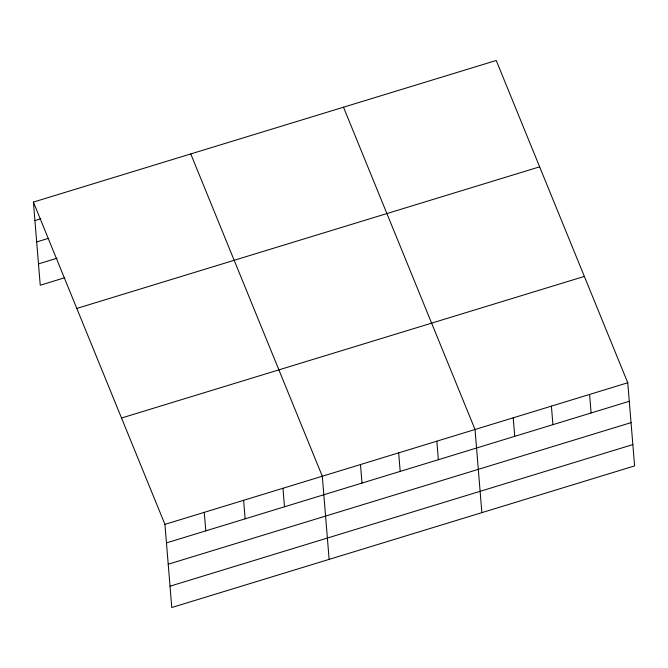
<?xml version="1.0" encoding="UTF-8"?>
<svg xmlns="http://www.w3.org/2000/svg" width="668" height="668" viewBox="0 0 668 668"><rect width="100%" height="100%" fill="white"/><g stroke="black" fill="none" stroke-linecap="round" stroke-linejoin="round"><path stroke-width="1" d="M33.4 202.087L496.224 60.479L627.761 382.764L634.6 465.913L171.776 607.521L164.938 524.38L33.4 202.087L40.239 285.236L64.821 277.713M34.92 220.607L40.823 218.803M36.673 241.933L48.48 238.326M38.485 263.91L57.172 258.19M76.803 308.441L539.635 166.833M121.526 418.018L584.358 276.41M164.938 524.38L627.761 382.764M166.457 542.9L629.289 401.293M168.211 564.226L631.043 422.619M170.023 586.195L632.846 444.587M343.494 107.206L475.031 429.499L481.87 512.64M190.764 153.941L322.302 476.226L329.132 559.375M589.577 394.454L591.105 412.974M551.401 406.136L552.92 424.656M513.216 417.817L514.736 436.338M436.847 441.181L438.367 459.701M398.662 452.862L400.19 471.391M360.478 464.544L362.006 483.073M282.956 488.266L284.484 506.787M243.62 500.299L245.139 518.827M204.274 512.339L205.802 530.86"/></g></svg>
